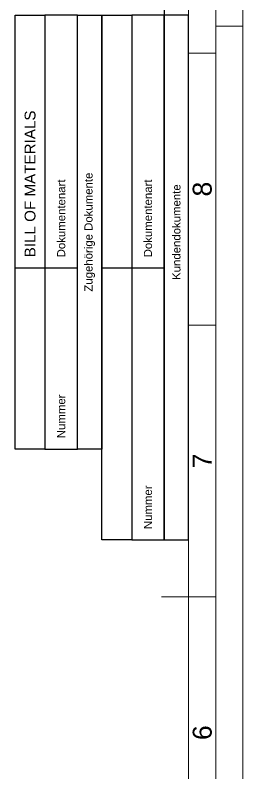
# Paper-space layout 'A2 - Portrait' of a CAD drawing. Header units: millimetres. Extents: x 0 to 420, y 0 to 594.
# Drawn here: x 378 to 420, y 264.4 to 404 of the extents above; entities that cross this region are included whole.
import ezdxf
from ezdxf.enums import TextEntityAlignment as Align

# ---------------------------------------------------------------- set-up
doc = ezdxf.new("R2010")
doc.units = ezdxf.units.MM
for name, color, linetype, lineweight in [('CDL_FRAME', 7, 'Continuous', 18), ('CDL_FRAME_GREEN', 3, 'Continuous', 18), ('CDL_FRAME_RED', 1, 'Continuous', 18), ('CDL_FRAME_YELLOW', 2, 'Continuous', 18)]:
    doc.layers.add(name, color=color, linetype=linetype, lineweight=lineweight)
for name, color, linetype in [('CDL_LANGUAGE_DE', 3, 'Continuous'), ('CDL_TITLE_BLOCK', 7, 'Continuous'), ('CDL_TITLE_BLOCK_CYAN', 4, 'Continuous'), ('CDL_TITLE_BLOCK_GREEN', 3, 'Continuous'), ('CDL_TITLE_BLOCK_RED', 1, 'Continuous')]:
    doc.layers.add(name, color=color, linetype=linetype)
doc.styles.add('RHI-CD2012', font='arial.ttf', dxfattribs={"height": 3})
doc.styles.add('RHI_BORDER', font='arial.ttf')
doc.styles.add('RHI_HEADER2017-H1_5', font='arial.ttf', dxfattribs={"height": 1.5})
doc.styles.add('RHI_HEADER2017-H2', font='arial.ttf', dxfattribs={"height": 2})
doc.styles.add('RHI_HEADER2017-H3', font='arial.ttf', dxfattribs={"height": 3})
doc.styles.add('RHI_HEADER2017-H4', font='arial.ttf', dxfattribs={"height": 4})

# ---------------------------------------------------------------- blocks, each defined once
blk = doc.blocks.new('CDB_Additional Documents - Single line')
at = {"layer": 'CDL_TITLE_BLOCK_GREEN'}
blk.add_line((33.27, 0), (33.27, 5.5), dxfattribs=at)
blk.add_lwpolyline([(0, 5.5), (79.82, 5.5), (79.82, 0), (0, 0)], close=True, dxfattribs=at)
at = {"style": 'RHI_HEADER2017-H2'}
blk.add_attdef('TYPE', text='', height=2, dxfattribs=at).set_placement((35.27, 2.75), align=Align.MIDDLE_LEFT)
at = {"layer": 'CDL_TITLE_BLOCK', "style": 'RHI_HEADER2017-H2'}
blk.add_attdef('NUMBER', text='', height=2, dxfattribs=at).set_placement((2, 2.75), align=Align.MIDDLE_LEFT)
blk = doc.blocks.new('CDB_Customer Documents - Single line')
at = {"layer": 'CDL_TITLE_BLOCK_GREEN'}
blk.add_line((33.27, 0), (33.27, 5.5), dxfattribs=at)
blk.add_lwpolyline([(-16.73, 5.5), (79.82, 5.5), (79.82, 0), (-16.73, 0)], close=True, dxfattribs=at)
at = {"style": 'RHI_HEADER2017-H2'}
blk.add_attdef('TYPE', text='', height=2, dxfattribs=at).set_placement((35.27, 2.75), align=Align.MIDDLE_LEFT)
at = {"layer": 'CDL_TITLE_BLOCK', "style": 'RHI_HEADER2017-H2'}
blk.add_attdef('NUMBER', text='', height=2, dxfattribs=at).set_placement((-14.73, 2.75), align=Align.MIDDLE_LEFT)
blk = doc.blocks.new('CDB_Addintional documents')
at = {"layer": 'CDL_TITLE_BLOCK'}
blk.add_line((-46.55, 4.5), (-46.55, 10.5), dxfattribs=at)
for points in [[(0, 10.5), (-79.82, 10.5), (-79.82, 4.5), (0, 4.5)], [(-79.82, 4.5), (0, 4.5), (0, 0), (-79.82, 0)]]:
    blk.add_lwpolyline(points, close=True, dxfattribs=at)
at = {"layer": 'CDL_LANGUAGE_DE', "char_height": 1.5, "line_spacing_factor": 0.88, "style": 'RHI-CD2012'}
for s, insert, attachment_point in [('Nummer', (-77.82, 7.5), 4), ('Zugehörige Dokumente', (-39.91, 2.25), 5)]:
    blk.add_mtext(s, dxfattribs=dict(at, insert=insert, attachment_point=attachment_point))
at = {"layer": 'CDL_LANGUAGE_DE', "insert": (-44.55, 7.5), "char_height": 1.5, "width": 31.3227, "attachment_point": 4, "style": 'RHI-CD2012'}
blk.add_mtext('Dokumentenart', dxfattribs=at)
blk = doc.blocks.new('CDB_client documents')
at = {"layer": 'CDL_TITLE_BLOCK'}
blk.add_line((-46.55, 4.5), (-46.55, 10.5), dxfattribs=at)
for points in [[(-96.55, 4.5), (0, 4.5), (0, 10.5), (-96.55, 10.5)], [(0, 4.5), (-96.55, 4.5), (-96.55, 0), (0, 0)]]:
    blk.add_lwpolyline(points, close=True, dxfattribs=at)
at = {"layer": 'CDL_LANGUAGE_DE', "char_height": 1.5, "line_spacing_factor": 0.88, "style": 'RHI-CD2012'}
for s, insert, attachment_point in [('Nummer', (-94.55, 7.5), 4), ('Kundendokumente', (-39.91, 2.25), 5)]:
    blk.add_mtext(s, dxfattribs=dict(at, insert=insert, attachment_point=attachment_point))
at = {"layer": 'CDL_LANGUAGE_DE', "insert": (-44.55, 7.5), "char_height": 1.5, "width": 31.3227, "attachment_point": 4, "style": 'RHI-CD2012'}
blk.add_mtext('Dokumentenart', dxfattribs=at)
blk = doc.blocks.new('PORTRAIT_DINA2_FRAME_REV03_ISO5457')
at = {"layer": 'CDL_FRAME', "linetype": 'Continuous'}
for p, q in [((410, 20), (410, 584)), ((415, 297), (405, 297))]:
    blk.add_line(p, q, dxfattribs=at)
at = {"layer": 'CDL_FRAME_GREEN', "linetype": 'Continuous'}
for p, q in [((420, 0), (420, 594)), ((420, 402), (415, 402))]:
    blk.add_line(p, q, dxfattribs=at)
at = {"layer": 'CDL_FRAME_RED', "linetype": 'Continuous'}
blk.add_line((415, 15), (415, 589), dxfattribs=at)
at = {"layer": 'CDL_FRAME_YELLOW', "linetype": 'Continuous'}
for p, q in [((415, 397), (410, 397)), ((415, 347), (410, 347))]:
    blk.add_line(p, q, dxfattribs=at)
at = {"layer": 'CDL_FRAME_GREEN', "linetype": 'Continuous', "style": 'RHI_BORDER'}
for s, p in [('8', (412.5, 372)), ('7', (412.5, 322)), ('6', (412.5, 272))]:
    blk.add_text(s, height=3.5, rotation=90, dxfattribs=at).set_placement(p, align=Align.MIDDLE_CENTER)
blk = doc.blocks.new('PORTRAIT_DIN_TITLEBLOCK_REV07_ISO7200')
at = {"layer": 'CDL_TITLE_BLOCK'}
blk.add_line((-4.5, -91), (-4.5, -180), dxfattribs=at)
at = {"layer": 'CDL_TITLE_BLOCK', "style": 'RHI_HEADER2017-H4'}
for tag, p in [('GEN-TITLE-SCA{5.42}', (-29.02, -9.75)), ('OF', (-4.5, -5.75)), ('PA.', (-4.5, -17.25)), ('REV', (-4.5, -43.25)), ('DWG_NO', (-4.5, -63)), ('SIZE', (-4.5, -84))]:
    blk.add_attdef(tag, text='', height=3.5, rotation=90, dxfattribs=at).set_placement(p, align=Align.MIDDLE_CENTER)
at = {"layer": 'CDL_TITLE_BLOCK'}
for tag, height, style, p in [('UNIT_DISCRIPTION_1_2ND_LANGUAGE', 2, 'RHI_HEADER2017-H2', (-8.41, -178.5)), ('UNIT_DISCRIPTION_2_2ND_LANGUAGE', 2, 'RHI_HEADER2017-H2', (-4.91, -178.5)), ('UNIT_DISCRIPTION_1_1ST_LANGUAGE', 2, 'RHI_HEADER2017-H2', (-20.91, -178.5)), ('UNIT_DISCRIPTION_2_1ST_LANGUAGE', 2, 'RHI_HEADER2017-H2', (-17.41, -178.5)), ('UNIT_2ND_LANGUAGE', 3, 'RHI_HEADER2017-H3', (-11.61, -178.5)), ('UNIT_1ST_LANGUAGE', 3, 'RHI_HEADER2017-H3', (-24.11, -178.5)), ('COUNTRY_CONSIGNEE', 2, 'RHI_HEADER2017-H2', (-43.91, -178.5)), ('CONSIGNEE-1', 3, 'RHI_HEADER2017-H3', (-51.61, -178.5)), ('CONSIGNEE-2', 3, 'RHI_HEADER2017-H3', (-47.11, -178.5)), ('COUNTRY_CLIENT', 2, 'RHI_HEADER2017-H2', (-32.41, -178.5)), ('CLIENT', 3, 'RHI_HEADER2017-H3', (-35.61, -178.5))]:
    blk.add_attdef(tag, text='', height=height, rotation=90, dxfattribs=dict(at, style=style)).set_placement(p, align=Align.BOTTOM_LEFT)
at = {"layer": 'CDL_TITLE_BLOCK_CYAN', "style": 'RHI_HEADER2017-H2'}
for tag, p in [('REV_4_MODIFICATION', (-109.82, -105.4)), ('REV_3_MODIFICATION', (-104.07, -105.4)), ('REV_2_MODIFICATION', (-98.57, -105.4)), ('REV_1_MODIFICATION', (-93.07, -105.4))]:
    blk.add_attdef(tag, text='', height=2, rotation=90, dxfattribs=at).set_placement(p, align=Align.MIDDLE_LEFT)
for tag, p in [('REV_4_CHECKED_BY', (-109.82, -113.9)), ('REV_3_CHECKED_BY', (-104.07, -113.9)), ('REV_2_CHECKED_BY', (-98.57, -113.9)), ('REV_1_CHECKED_BY', (-93.07, -113.9)), ('REV_4_CHECKING_DATE', (-109.82, -128.4)), ('REV_3_CHECKING_DATE', (-104.07, -128.4)), ('REV_2_CHECKING_DATE', (-98.57, -128.4)), ('REV_1_CHECKING_DATE', (-93.07, -128.4)), ('REV_4_DRAWN_BY', (-109.82, -142.9)), ('REV_3_DRAWN_BY', (-104.07, -142.9)), ('REV_2_DRAWN_BY', (-98.57, -142.9)), ('REV_1_DRAWN_BY', (-93.07, -142.9)), ('REV_4_DATE_DRAWN', (-109.82, -157.4)), ('REV_3_DATE_DRAWN', (-104.07, -157.4)), ('REV_2_DATE_DRAWN', (-98.57, -157.4)), ('REV_1_DATE_DRAWN', (-93.07, -157.4)), ('REV_4_STATE', (-109.82, -169.05)), ('REV_3_STATE', (-104.07, -169.05)), ('REV_2_STATE', (-98.57, -169.05)), ('REV_1_STATE', (-93.07, -169.05)), ('REV_4', (-109.82, -176.35)), ('REV_3', (-104.07, -176.35)), ('REV_2', (-98.57, -176.35)), ('REV_1', (-93.07, -176.35))]:
    blk.add_attdef(tag, text='', height=2, rotation=90, dxfattribs=at).set_placement(p, align=Align.MIDDLE_CENTER)
at = {"layer": 'CDL_TITLE_BLOCK_RED'}
for tag, height, style, p in [('FORMER', 1.5, 'RHI_HEADER2017-H1_5', (-15.95, -9.75)), ('CHECKED_BY', 2, 'RHI_HEADER2017-H2', (-26.75, -46)), ('DRAWN_BY', 2, 'RHI_HEADER2017-H2', (-31.25, -46)), ('CHECKING_DATE', 2, 'RHI_HEADER2017-H2', (-26.75, -62)), ('CREATION_DATE', 2, 'RHI_HEADER2017-H2', (-31.25, -62.21)), ('APPR_AS_CORR', 1.5, 'RHI_HEADER2017-H1_5', (-142.32, -88.4)), ('REV_RESUB', 1.5, 'RHI_HEADER2017-H1_5', (-137.82, -88.4)), ('APPROVED', 1.5, 'RHI_HEADER2017-H1_5', (-146.82, -88.4)), ('REJECTED', 1.5, 'RHI_HEADER2017-H1_5', (-133.32, -88.4))]:
    blk.add_attdef(tag, text='', height=height, rotation=90, dxfattribs=dict(at, style=style)).set_placement(p, align=Align.MIDDLE_CENTER)
at = {"layer": 'CDL_TITLE_BLOCK_RED', "style": 'RHI_HEADER2017-H3'}
for tag, p in [('APPROVAL_DATE', (-122.32, -157.5)), ('APPROVAL_COMPANY', (-152.82, -173.4)), ('APPROVAL_BY', (-128.32, -157.5))]:
    blk.add_attdef(tag, text='', height=3, rotation=90, dxfattribs=at).set_placement(p, align=Align.MIDDLE_LEFT)

psp = doc.layouts.new('A2 - Portrait')

# ---------------------------------------------------------------- block references
at = {"layer": 'CDL_TITLE_BLOCK', "lineweight": 0}
psp.add_blockref('PORTRAIT_DINA2_FRAME_REV03_ISO5457', (0, 0), dxfattribs=at)
at = {"layer": 'CDL_TITLE_BLOCK', "rotation": 90}
psp.add_blockref('CDB_Additional Documents - Single line', (383.5, 324.18), dxfattribs=at).add_auto_attribs({'TYPE': 'BILL OF MATERIALS'})
for name, p in [('CDB_Addintional documents', (394, 404)), ('CDB_Customer Documents - Single line', (399.5, 324.18)), ('CDB_client documents', (410, 404))]:
    psp.add_blockref(name, p, dxfattribs=at)

# ---------------------------------------------------------------- next in the draw order: block references
at = {"lineweight": 0}
psp.add_blockref('PORTRAIT_DIN_TITLEBLOCK_REV07_ISO7200', (410, 584), dxfattribs=at)

doc.saveas('drawing.dxf')
